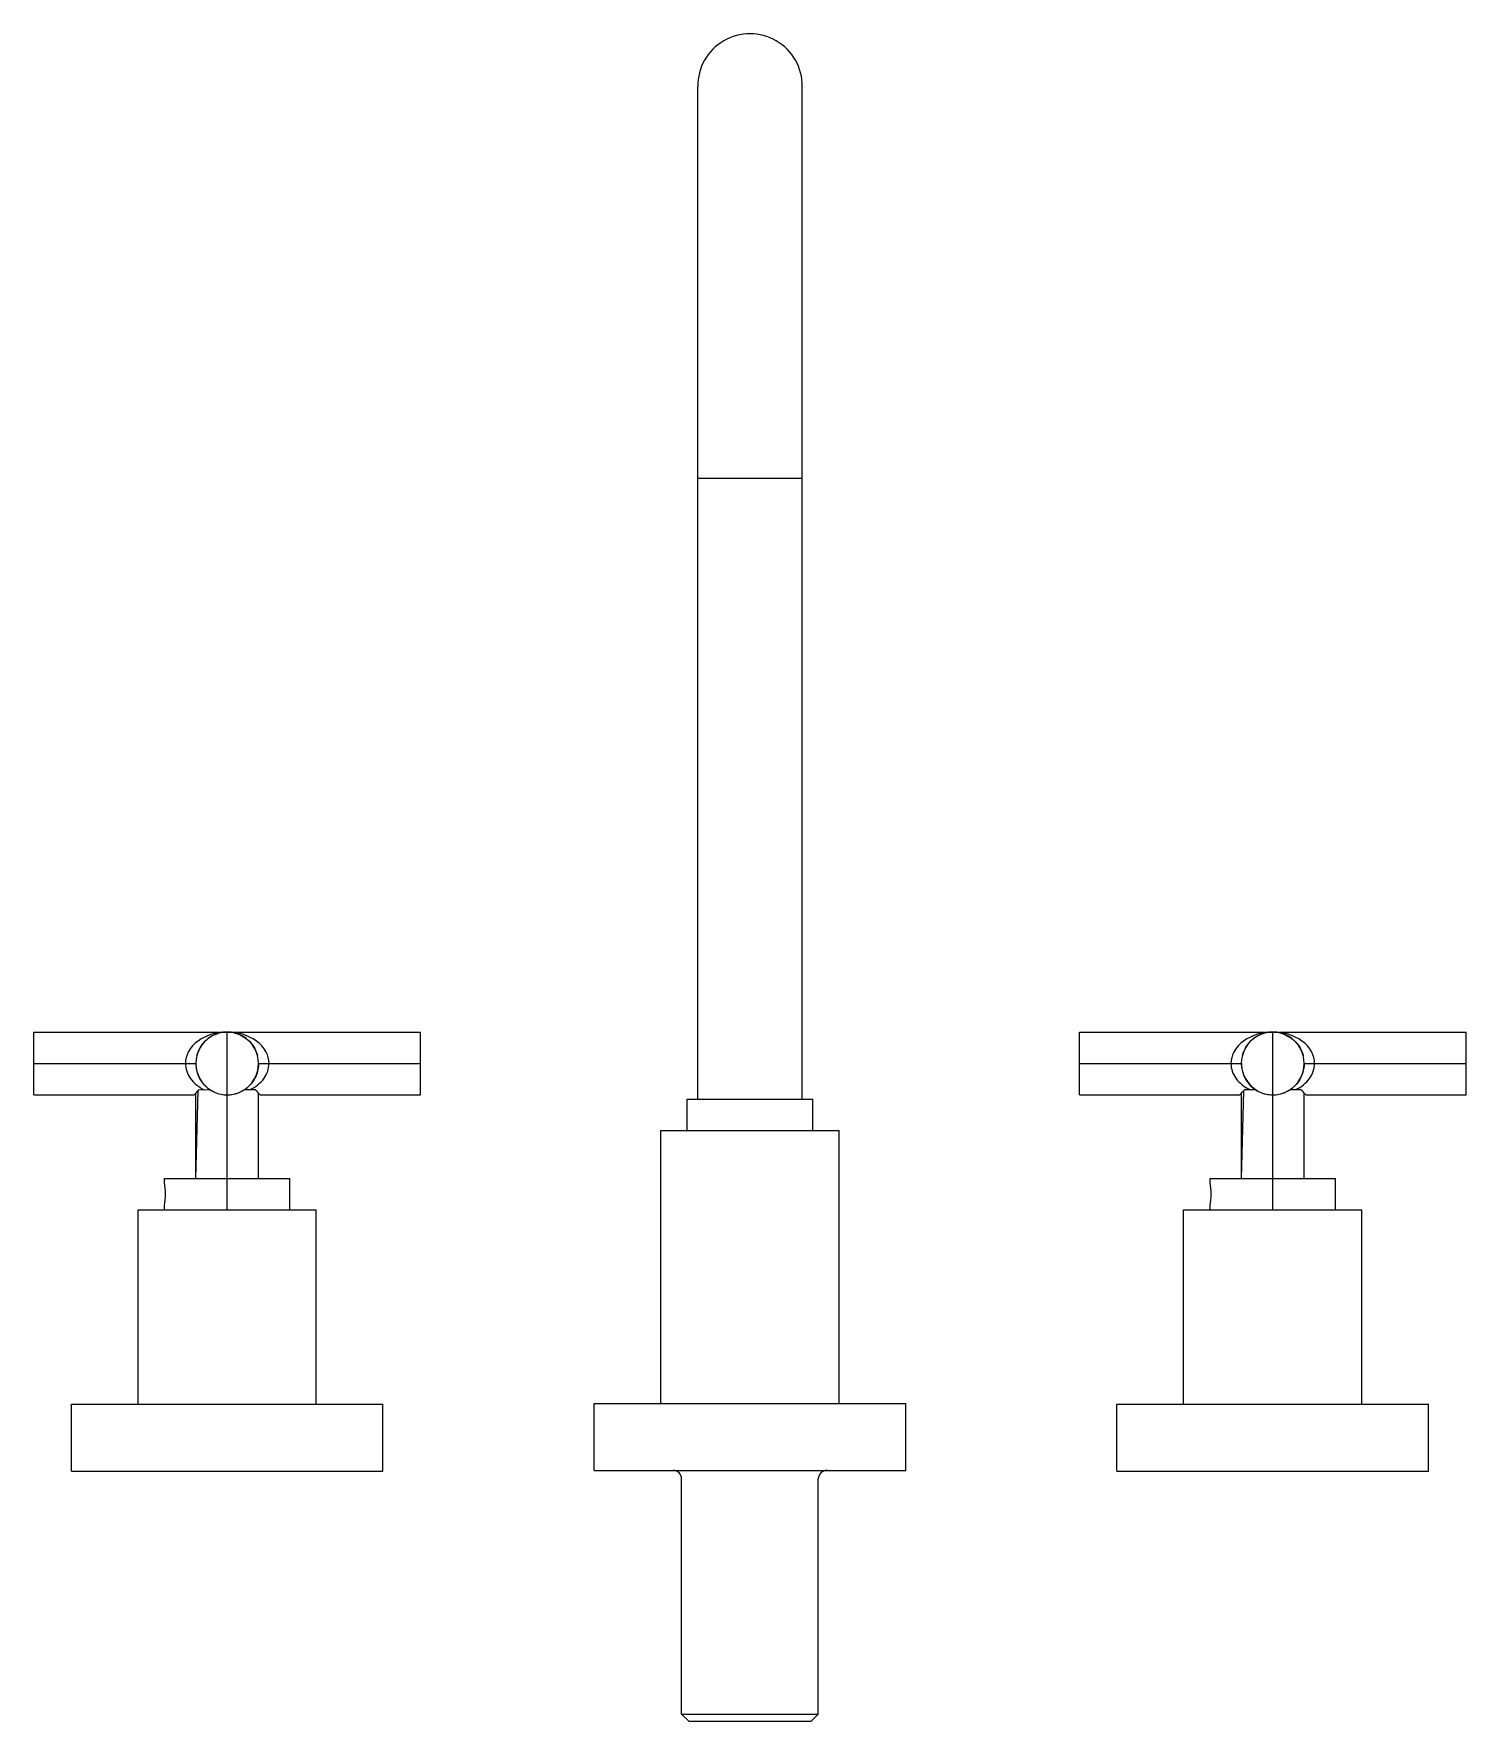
# Model space of a CAD drawing. Extents: x -525.912 to -525.663, y 0.643 to 0.935.
import ezdxf

# ---------------------------------------------------------------- set-up
doc = ezdxf.new("R2010")
doc.units = 0
doc.header["$LTSCALE"] = 0.101476
doc.header["$MEASUREMENT"] = 0
doc.linetypes.add('CONTINU', pattern=[0])
doc.layers.get('0').update_dxf_attribs({"linetype": 'CONTINUOUS'})

msp = doc.modelspace()

# ---------------------------------------------------------------- linework, layer by layer
at = {"linetype": 'CONTINU'}
for points in [[(-525.77833, 0.92594, 1.008513), (-525.79645, 0.92594)], [(-525.878, 0.76202, 0.156717), (-525.88305, 0.76048, 0.116181), (-525.88474, 0.75857, 0.116559), (-525.88524, 0.75659)], [(-525.878, 0.76202, 1.001072), (-525.878, 0.75115)], [(-525.88084, 0.76122, 0.058765), (-525.88184, 0.76043)], [(-525.87984, 0.7617, 0.052362), (-525.88084, 0.76122)], [(-525.878, 0.76202, 0.065232), (-525.8795, 0.76182)], [(-525.87075, 0.75658, 0.116545), (-525.87125, 0.75857, 0.116198), (-525.87294, 0.76048, 0.156718), (-525.878, 0.76202)], [(-525.878, 0.75115, 1.000034), (-525.878, 0.76202)], [(-525.87636, 0.76177, -0.054974), (-525.87515, 0.76122)], [(-525.87515, 0.76122, -0.059382), (-525.87415, 0.76043)], [(-525.69679, 0.76202, 0.156731), (-525.70184, 0.76048, 0.116195), (-525.70353, 0.75857, 0.11653), (-525.70404, 0.75658)], [(-525.69679, 0.76202, 1.003644), (-525.69679, 0.75115)], [(-525.69963, 0.76122, 0.058643), (-525.70063, 0.76043)], [(-525.69864, 0.7617, 0.053011), (-525.69963, 0.76122)], [(-525.69679, 0.76202, 0.065244), (-525.69829, 0.76182)], [(-525.68954, 0.75659, 0.116611), (-525.69004, 0.75857, 0.116203), (-525.69173, 0.76048, 0.156731), (-525.69679, 0.76202)], [(-525.69679, 0.75115, 1.001827), (-525.69679, 0.76202)], [(-525.69533, 0.76182, -0.062489), (-525.69394, 0.76122)], [(-525.69394, 0.76122, -0.059846), (-525.69294, 0.76042)], [(-525.88524, 0.75659, 0.15476), (-525.88439, 0.75403, 0.127145), (-525.88196, 0.75204)], [(-525.88343, 0.75659, 0.044699), (-525.88335, 0.75564)], [(-525.88325, 0.75518, 0.056857), (-525.88279, 0.75403)], [(-525.87399, 0.75205, 0.125393), (-525.8716, 0.75403, 0.154609), (-525.87075, 0.75658)], [(-525.87273, 0.75524, -0.05953), (-525.8732, 0.75403)], [(-525.87256, 0.75658, -0.044368), (-525.87264, 0.75564)], [(-525.70404, 0.75658, 0.157106), (-525.70319, 0.75403, 0.125434), (-525.70079, 0.75205)], [(-525.70222, 0.7566, 0.045084), (-525.70214, 0.75564)], [(-525.70204, 0.75518, 0.056829), (-525.70159, 0.75403)], [(-525.69278, 0.75205, 0.125458), (-525.69039, 0.75403, 0.155422), (-525.68954, 0.75659)], [(-525.69154, 0.75518, -0.056723), (-525.69199, 0.75403)], [(-525.69135, 0.75659, -0.045297), (-525.69143, 0.75563)], [(-525.8837, 0.75115, 0.002532), (-525.88285, 0.75205)], [(-525.8827, 0.75386, 0.06547), (-525.88184, 0.75274)], [(-525.87659, 0.75133, 0.056185), (-525.87544, 0.75179)], [(-525.8732, 0.75403, -0.073117), (-525.87409, 0.7528)], [(-525.87314, 0.75205, 0.002626), (-525.87229, 0.75115)], [(-525.7025, 0.75115, 0.002534), (-525.70164, 0.75205)], [(-525.69538, 0.75133, 0.055405), (-525.69424, 0.75178)], [(-525.69199, 0.75403, -0.07031), (-525.69288, 0.7528)], [(-525.69193, 0.75205, 0.002652), (-525.69108, 0.75115)], [(-525.87904, 0.75125, 0.048702), (-525.878, 0.75115)], [(-525.878, 0.75115, 0.048115), (-525.87695, 0.75125)], [(-525.69793, 0.75127, 0.052994), (-525.69679, 0.75115)], [(-525.69679, 0.75115, 0.048116), (-525.69574, 0.75125)], [(-525.88868, 0.73393, 0.045723), (-525.88887, 0.73593)], [(-525.70748, 0.73393, 0.045723), (-525.70766, 0.73593)], [(-525.88887, 0.73194, 0.045723), (-525.88868, 0.73393)], [(-525.70766, 0.73194, 0.04573), (-525.70748, 0.73393)], [(-525.79924, 0.68461, 0.409503), (-525.80069, 0.68606)], [(-525.7741, 0.68606, 0.409503), (-525.77555, 0.68461)]]:
    msp.add_lwpolyline(points, format="xyb", dxfattribs=at)
for points in [[(-525.79645, 0.75039), (-525.79645, 0.92594)], [(-525.77833, 0.75039), (-525.77833, 0.92594)], [(-525.79645, 0.85806), (-525.77833, 0.85806)], [(-525.91152, 0.75115), (-525.91152, 0.76202)], [(-525.91152, 0.76202), (-525.84447, 0.76202)], [(-525.88001, 0.76163), (-525.8795, 0.76182)], [(-525.87897, 0.76202), (-525.8795, 0.76182)], [(-525.87897, 0.76202), (-525.878, 0.76202)], [(-525.878, 0.76202), (-525.87712, 0.76202)], [(-525.878, 0.73121), (-525.878, 0.76202)], [(-525.87712, 0.76202), (-525.87659, 0.76183)], [(-525.87659, 0.76183), (-525.87595, 0.76165)], [(-525.84447, 0.75115), (-525.84447, 0.76202)], [(-525.73031, 0.75115), (-525.73031, 0.76202)], [(-525.73031, 0.76202), (-525.66326, 0.76202)], [(-525.69883, 0.76165), (-525.69829, 0.76182)], [(-525.69864, 0.7617), (-525.69829, 0.76182)], [(-525.69776, 0.76202), (-525.69829, 0.76182)], [(-525.69776, 0.76202), (-525.69679, 0.76202)], [(-525.69679, 0.76202), (-525.69591, 0.76202)], [(-525.69679, 0.73121), (-525.69679, 0.76202)], [(-525.69591, 0.76202), (-525.69533, 0.76182)], [(-525.69533, 0.76182), (-525.69474, 0.76165)], [(-525.66326, 0.75115), (-525.66326, 0.76202)], [(-525.88321, 0.75813), (-525.88263, 0.75944)], [(-525.88253, 0.7596), (-525.88278, 0.75917)], [(-525.88263, 0.75944), (-525.88184, 0.76043)], [(-525.87415, 0.76043), (-525.87339, 0.75947)], [(-525.87339, 0.75947), (-525.87329, 0.7593)], [(-525.87329, 0.7593), (-525.87279, 0.75816)], [(-525.87279, 0.75816), (-525.87274, 0.75799)], [(-525.70205, 0.75802), (-525.70144, 0.75942)], [(-525.70205, 0.75802), (-525.70184, 0.75859)], [(-525.7014, 0.75947), (-525.70149, 0.7593)], [(-525.70144, 0.75942), (-525.70063, 0.76043)], [(-525.69294, 0.76042), (-525.69213, 0.75941)], [(-525.69218, 0.75947), (-525.69208, 0.7593)], [(-525.69213, 0.75941), (-525.69155, 0.75809)], [(-525.69159, 0.75816), (-525.69154, 0.75799)], [(-525.91152, 0.75658), (-525.88343, 0.75659)], [(-525.88335, 0.75564), (-525.88325, 0.75518)], [(-525.87273, 0.75524), (-525.87264, 0.75564)], [(-525.87256, 0.75658), (-525.84447, 0.75658)], [(-525.73031, 0.75658), (-525.70222, 0.7566)], [(-525.70214, 0.75564), (-525.70204, 0.75518)], [(-525.69154, 0.75518), (-525.69143, 0.75563)], [(-525.69135, 0.75659), (-525.66326, 0.75658)], [(-525.88343, 0.73665), (-525.88302, 0.75187)], [(-525.88285, 0.75205), (-525.88095, 0.75201)], [(-525.88279, 0.75403), (-525.8827, 0.75386)], [(-525.88184, 0.75274), (-525.88143, 0.75237)], [(-525.88143, 0.75237), (-525.88095, 0.75201)], [(-525.88095, 0.75201), (-525.88065, 0.75184)], [(-525.88095, 0.75201), (-525.88045, 0.75173)], [(-525.87544, 0.75179), (-525.87528, 0.75188)], [(-525.87528, 0.75188), (-525.87499, 0.75205)], [(-525.87499, 0.75205), (-525.87462, 0.75233)], [(-525.87499, 0.75205), (-525.87314, 0.75205)], [(-525.87409, 0.7528), (-525.87462, 0.75233)], [(-525.87329, 0.75386), (-525.8732, 0.75403)], [(-525.70222, 0.73665), (-525.70181, 0.75187)], [(-525.70164, 0.75205), (-525.69979, 0.75205)], [(-525.70159, 0.75403), (-525.70057, 0.75266)], [(-525.70159, 0.75403), (-525.70149, 0.75386)], [(-525.70078, 0.75287), (-525.69979, 0.75205)], [(-525.70033, 0.75245), (-525.69979, 0.75205)], [(-525.69979, 0.75205), (-525.69934, 0.75178)], [(-525.69951, 0.75188), (-525.69934, 0.75178)], [(-525.69424, 0.75178), (-525.69378, 0.75205)], [(-525.69378, 0.75205), (-525.69331, 0.7524)], [(-525.69378, 0.75205), (-525.69193, 0.75205)], [(-525.69288, 0.7528), (-525.69347, 0.75227)], [(-525.69208, 0.75387), (-525.69199, 0.75403)], [(-525.91152, 0.75115), (-525.8837, 0.75115)], [(-525.88343, 0.73665), (-525.88343, 0.75143)], [(-525.87944, 0.75134), (-525.87904, 0.75125)], [(-525.87695, 0.75125), (-525.87659, 0.75133)], [(-525.87256, 0.73665), (-525.87256, 0.75143)], [(-525.87229, 0.75115), (-525.84447, 0.75115)], [(-525.79826, 0.74495), (-525.79826, 0.75039)], [(-525.79826, 0.75039), (-525.77652, 0.75039)], [(-525.77652, 0.74495), (-525.77652, 0.75039)], [(-525.73031, 0.75115), (-525.7025, 0.75115)], [(-525.70222, 0.73665), (-525.70222, 0.75143)], [(-525.69834, 0.75137), (-525.69793, 0.75127)], [(-525.69574, 0.75125), (-525.69538, 0.75133)], [(-525.69135, 0.73665), (-525.69135, 0.75143)], [(-525.69108, 0.75115), (-525.66326, 0.75115)], [(-525.80284, 0.69766), (-525.80284, 0.74495)], [(-525.80284, 0.74495), (-525.77194, 0.74495)], [(-525.77194, 0.69766), (-525.77194, 0.74495)], [(-525.88887, 0.73593), (-525.88887, 0.73665)], [(-525.88887, 0.73665), (-525.86712, 0.73665)], [(-525.86712, 0.73121), (-525.86712, 0.73665)], [(-525.70766, 0.73593), (-525.70766, 0.73665)], [(-525.70766, 0.73665), (-525.68592, 0.73665)], [(-525.68592, 0.73121), (-525.68592, 0.73665)], [(-525.88887, 0.73121), (-525.88887, 0.73194)], [(-525.70766, 0.73121), (-525.70766, 0.73194)], [(-525.89344, 0.69751), (-525.89344, 0.73121)], [(-525.89344, 0.73121), (-525.86255, 0.73121)], [(-525.86255, 0.69751), (-525.86255, 0.73121)], [(-525.71224, 0.69751), (-525.71224, 0.73121)], [(-525.71224, 0.73121), (-525.68134, 0.73121)], [(-525.68134, 0.69751), (-525.68134, 0.73121)], [(-525.905, 0.68591), (-525.905, 0.69751)], [(-525.905, 0.69751), (-525.851, 0.69751)], [(-525.851, 0.68591), (-525.851, 0.69751)], [(-525.81439, 0.68606), (-525.81439, 0.69766)], [(-525.81439, 0.69766), (-525.76039, 0.69766)], [(-525.76039, 0.68606), (-525.76039, 0.69766)], [(-525.72379, 0.68591), (-525.72379, 0.69751)], [(-525.72379, 0.69751), (-525.66979, 0.69751)], [(-525.66979, 0.68591), (-525.66979, 0.69751)], [(-525.905, 0.68591), (-525.851, 0.68591)], [(-525.81439, 0.68606), (-525.76039, 0.68606)], [(-525.79924, 0.64381), (-525.79924, 0.68461)], [(-525.77555, 0.64381), (-525.77555, 0.68461)], [(-525.72379, 0.68591), (-525.66979, 0.68591)], [(-525.79924, 0.64381), (-525.79799, 0.64257)], [(-525.79924, 0.64381), (-525.77555, 0.64381)], [(-525.77679, 0.64257), (-525.77555, 0.64381)], [(-525.79799, 0.64257), (-525.77679, 0.64257)]]:
    msp.add_lwpolyline(points, dxfattribs=at)

doc.saveas('drawing.dxf')
